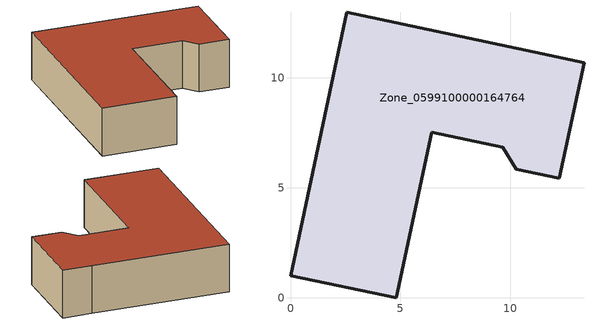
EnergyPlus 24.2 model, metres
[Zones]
Zone_0599100000164764
 floor ground (C_G): 6.42,7.54 4.81,0 0,1 2.56,12.99 11.46,11.09 13.35,10.7 12.22,5.43 10.27,5.85 9.66,6.85 z0
 wall outside (C_F): 11.46,11.09 2.56,12.99 0,1 4.81,0 6.42,7.54 9.66,6.85 10.27,5.85 12.22,5.43 13.35,10.7 11.46,11.09 z0:3.24
 roof outside (C_R): 10.27,5.85 12.22,5.43 13.35,10.7 11.46,11.09 2.56,12.99 0,1 4.81,0 6.42,7.54 9.66,6.85 z3.24
[BUILDING]
Pand.0599100000164764: North Axis=0; Terrain=City; Loads Convergence Tolerance Value=0.04; Temperature Convergence Tolerance Value=0.4; Solar Distribution=FullExterior; Maximum Number of Warmup Days=25; Minimum Number of Warmup Days=1
[Site:Location]
Rotterdam.The.Hague.AP_ZH_NLD Design_Conditions: Latitude=51.96; Longitude=4.45; Time Zone=1; Elevation=-4.5
[SITE:GROUNDTEMPERATURE:BUILDINGSURFACE]
18, 18, 18, 18, 18, 18, 18, 18, 18, 18, 18, 18
[MATERIAL] Thermal Absorptance=0.9; Solar Absorptance=0.7; Visible Absorptance=0.7
Name | Roughness | Thickness | Conductivity | Density | Specific Heat
G.TI.1975-1991 | MediumSmooth | 0.15 | 0.288461 | 540 | 1210
F.TI.1975-1991 | Rough | 0.3 | 0.230769 | 1920 | 840
R.TI.1975-1991 | MediumRough | 0.2 | 0.153846 | 1500 | 1000
[CONSTRUCTION]
C_G: G.TI.1975-1991
C_F: F.TI.1975-1991
C_R: R.TI.1975-1991
[ZONE]
Zone_0599100000164764: Type=1; Multiplier=1; Ceiling Height=Autocalculate; Volume=Autocalculate; Floor Area=autocalculate; Part of Total Floor Area=Yes
[ZONEINFILTRATION:DESIGNFLOWRATE]
Infil_Zone_0599100000164764: Zone or ZoneList or Space or SpaceList=Zone_0599100000164764; Schedule=AlwaysOn; Design Flow Rate Calculation Method=Flow/Area; Flow Rate per Floor Area=0.003; Constant Term Coefficient=1; Temperature Term Coefficient=0; Velocity Term Coefficient=0; Velocity Squared Term Coefficient=0
[HVACTEMPLATE:ZONE:IDEALLOADSAIRSYSTEM]
Zone_0599100000164764: Maximum Heating Supply Air Temperature=50; Minimum Cooling Supply Air Temperature=13; Maximum Heating Supply Air Humidity Ratio=0.0156; Minimum Cooling Supply Air Humidity Ratio=0.0077; Heating Limit=NoLimit; Cooling Limit=NoLimit; Dehumidification Control Type=ConstantSensibleHeatRatio; Cooling Sensible Heat Ratio=0.7; Dehumidification Setpoint=60; Humidification Control Type=None; Humidification Setpoint=30; Outdoor Air Method=None; Outdoor Air Flow Rate per Person=0.00944; Outdoor Air Flow Rate per Zone Floor Area=0; Outdoor Air Flow Rate per Zone=0; Demand Controlled Ventilation Type=None; Outdoor Air Economizer Type=NoEconomizer; Heat Recovery Type=None; Sensible Heat Recovery Effectiveness=0.7; Latent Heat Recovery Effectiveness=0.65
[ZONECONTROL:THERMOSTAT]
ThermostatControl_Zone_0599100000164764: Zone or ZoneList=Zone_0599100000164764; Control Type Schedule=DualSetpointControlType; Control 1=Thermostat_Zone_0599100000164764; Temperature Difference Between Cutout And Setpoint=0
[THERMOSTATSETPOINT:DUALSETPOINT]
Thermostat_Zone_0599100000164764: Heating Setpoint Temperature Schedule=HeatingSetpoint_Zone_0599100000164764; Cooling Setpoint Temperature Schedule=CoolingSetpoint_Zone_0599100000164764
[SCHEDULE:COMPACT]
HeatingSetpoint_Zone_0599100000164764: Through: 12/31, For: AllDays, Until: 24:00, 21
CoolingSetpoint_Zone_0599100000164764: Through: 12/31, For: AllDays, Until: 24:00, 24
DualSetpointControlType: Through: 12/31, For: AllDays, Until: 24:00, 4
AlwaysOn: Through: 12/31, For: AllDays, Until: 24:00, 1
